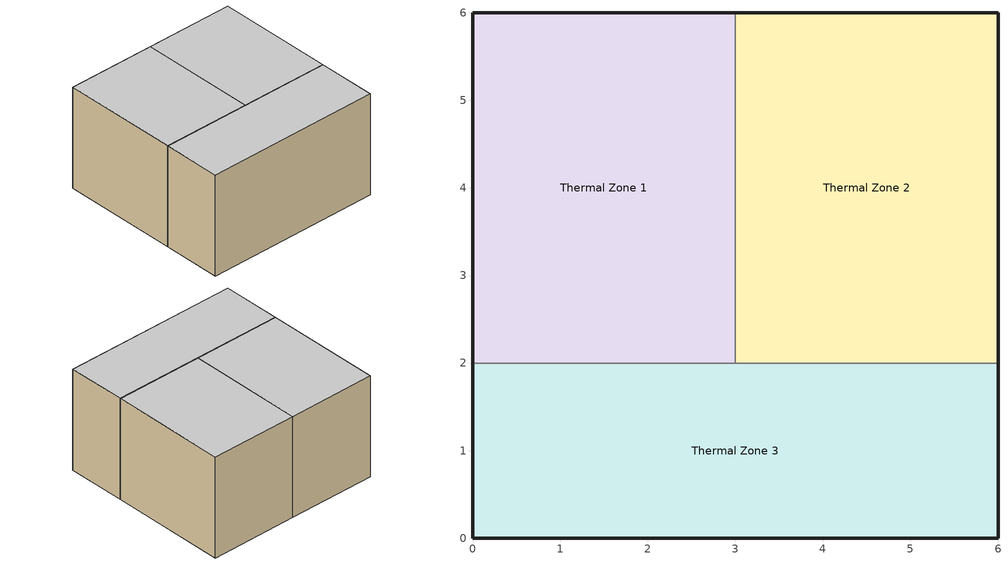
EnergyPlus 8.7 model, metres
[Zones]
Thermal Zone 1
 floor adiabatic (dd): 3,6 3,2 0,2 0,6 z0
 wall outside (inqqq): 3,6 0,6 0,2 z0:3.5
 wall to Thermal Zone 2 (inqqq): 3,2 3,6 z0:3.5
 wall to Thermal Zone 3 (inqqq): 0,2 3,2 z0:3.5
 ceiling adiabatic (dd): 3,2 3,6 0,6 0,2 z3.5
Thermal Zone 2
 floor adiabatic (dd): 6,6 6,2 3,2 3,6 z0
 wall outside (inqqq): 6,2 6,6 3,6 z0:3.5
 wall to Thermal Zone 3 (inqqq): 3,2 6,2 z0:3.5
 ceiling adiabatic (dd): 6,2 6,6 3,6 3,2 z3.5
Thermal Zone 3
 floor adiabatic (dd): 6,2 6,0 0,0 0,2 z0
 wall outside (inqqq): 0,2 0,0 6,0 6,2 z0:3.5
 ceiling adiabatic (dd): 6,0 6,2 0,2 0,0 z3.5
[Building]
Building 1
[Site:Location]
SHENZHEN_CHN Design_Conditions: Latitude {deg}=22.55; Longitude {deg}=114.1; Time Zone {hr}=8; Elevation {m}=18
[Material] Roughness=MediumSmooth; Thickness {m}=0.001; Visible Absorptance=0
Name | Conductivity {W/m-K} | Density {kg/m3} | Specific Heat {J/kg-K} | Thermal Absorptance | Solar Absorptance
in | 0.004 | 3250 | 50000 | 0.99999 | 0.5
down | 0.001 | 0.0001 | 100 | 0.001 | 0
[Construction]
inqqq: in
dd: down
[Zone]
Thermal Zone 1; Thermal Zone 2; Thermal Zone 3
[RoomAirModelType]
222: Zone=Thermal Zone 1; Room-Air Modeling Type=UserDefined; Air Temperature Coupling Strategy=Direct
[RoomAir:TemperaturePattern:UserDefined]
546: Zone=Thermal Zone 1; Pattern Control Schedule=Always On Discrete
[RoomAir:TemperaturePattern:ConstantGradient]
uuuuuuu: Control Integer for Pattern Control Schedule=1; Thermostat Offset {deltaC}=0; Return Air Offset {deltaC}=0; Exhaust Air Offset {deltaC}=0; Temperature Gradient {K/m}=0
[Lights]
189.1-2009 - Office - OpenOffice - CZ4-8 Lights: Zone or ZoneList=Thermal Zone 1; Schedule=Always Off Discrete; Design Level Calculation Method=LightingLevel; Lighting Level {W}=8
[HVACTemplate:Thermostat]
design temp: Constant Heating Setpoint {C}=20; Constant Cooling Setpoint {C}=25
[HVACTemplate:Zone:IdealLoadsAirSystem]
Thermal Zone 1: System Availability Schedule=HVACschedule; Maximum Heating Supply Air Temperature {C}=50; Minimum Cooling Supply Air Temperature {C}=13; Maximum Heating Supply Air Humidity Ratio {kgWater/kgDryAir}=0.0156; Minimum Cooling Supply Air Humidity Ratio {kgWater/kgDryAir}=0.0077; Heating Limit=NoLimit; Cooling Limit=LimitCapacity; Maximum Total Cooling Capacity {W}=2000; Dehumidification Control Type=ConstantSensibleHeatRatio; Cooling Sensible Heat Ratio=0.7; Dehumidification Setpoint {percent}=60; Humidification Control Type=None; Humidification Setpoint {percent}=30; Outdoor Air Method=None; Outdoor Air Flow Rate per Person {m3/s}=0.00944; Demand Controlled Ventilation Type=None; Outdoor Air Economizer Type=NoEconomizer; Heat Recovery Type=None; Sensible Heat Recovery Effectiveness=0.7; Latent Heat Recovery Effectiveness=0.65
[Sizing:Zone]
Thermal Zone 1: Zone Cooling Design Supply Air Temperature Input Method=SupplyAirTemperature; Zone Cooling Design Supply Air Temperature {C}=13; Zone Heating Design Supply Air Temperature Input Method=SupplyAirTemperature; Zone Heating Design Supply Air Temperature {C}=50; Zone Cooling Design Supply Air Humidity Ratio {kgWater/kgDryAir}=0.0156; Zone Heating Design Supply Air Humidity Ratio {kgWater/kgDryAir}=0.0077; Cooling Design Air Flow Method=DesignDay; Cooling Minimum Air Flow per Zone Floor Area {m3/s-m2}=0.000762; Cooling Minimum Air Flow Fraction=0.2; Heating Design Air Flow Method=DesignDay; Heating Maximum Air Flow per Zone Floor Area {m3/s-m2}=0.002032; Heating Maximum Air Flow {m3/s}=0.141576; Heating Maximum Air Flow Fraction=0.3; Account for Dedicated Outdoor Air System=No; Dedicated Outdoor Air System Control Strategy=NeutralSupplyAir; Dedicated Outdoor Air Low Setpoint Temperature for Design {C}=autosize; Dedicated Outdoor Air High Setpoint Temperature for Design {C}=autosize
[ZoneControl:Thermostat]
qwe: Zone or ZoneList=Thermal Zone 1; Control Type Schedule=ZONE CONTROL TYPE SCHED; Control 1=coooo
[ThermostatSetpoint:DualSetpoint]
coooo: Heating Setpoint Temperature Schedule=TSetHea; Cooling Setpoint Temperature Schedule=TSetCoo
[ExternalInterface:Schedule]
Name | Initial Value
TSetCoo | 35
TSetHea | 10
[Schedule:Compact]
ZONE CONTROL TYPE SCHED: Through: 12/31, For: Alldays, Until: 24:00, 4
HVACschedule: through: 12/31, for: alldays, until: 5:00, 0, until: 20:15, 1, until: 24:00, 0
[Schedule:Constant]
Name | Hourly Value
Always On Discrete | 1
Always Off Discrete | 0
